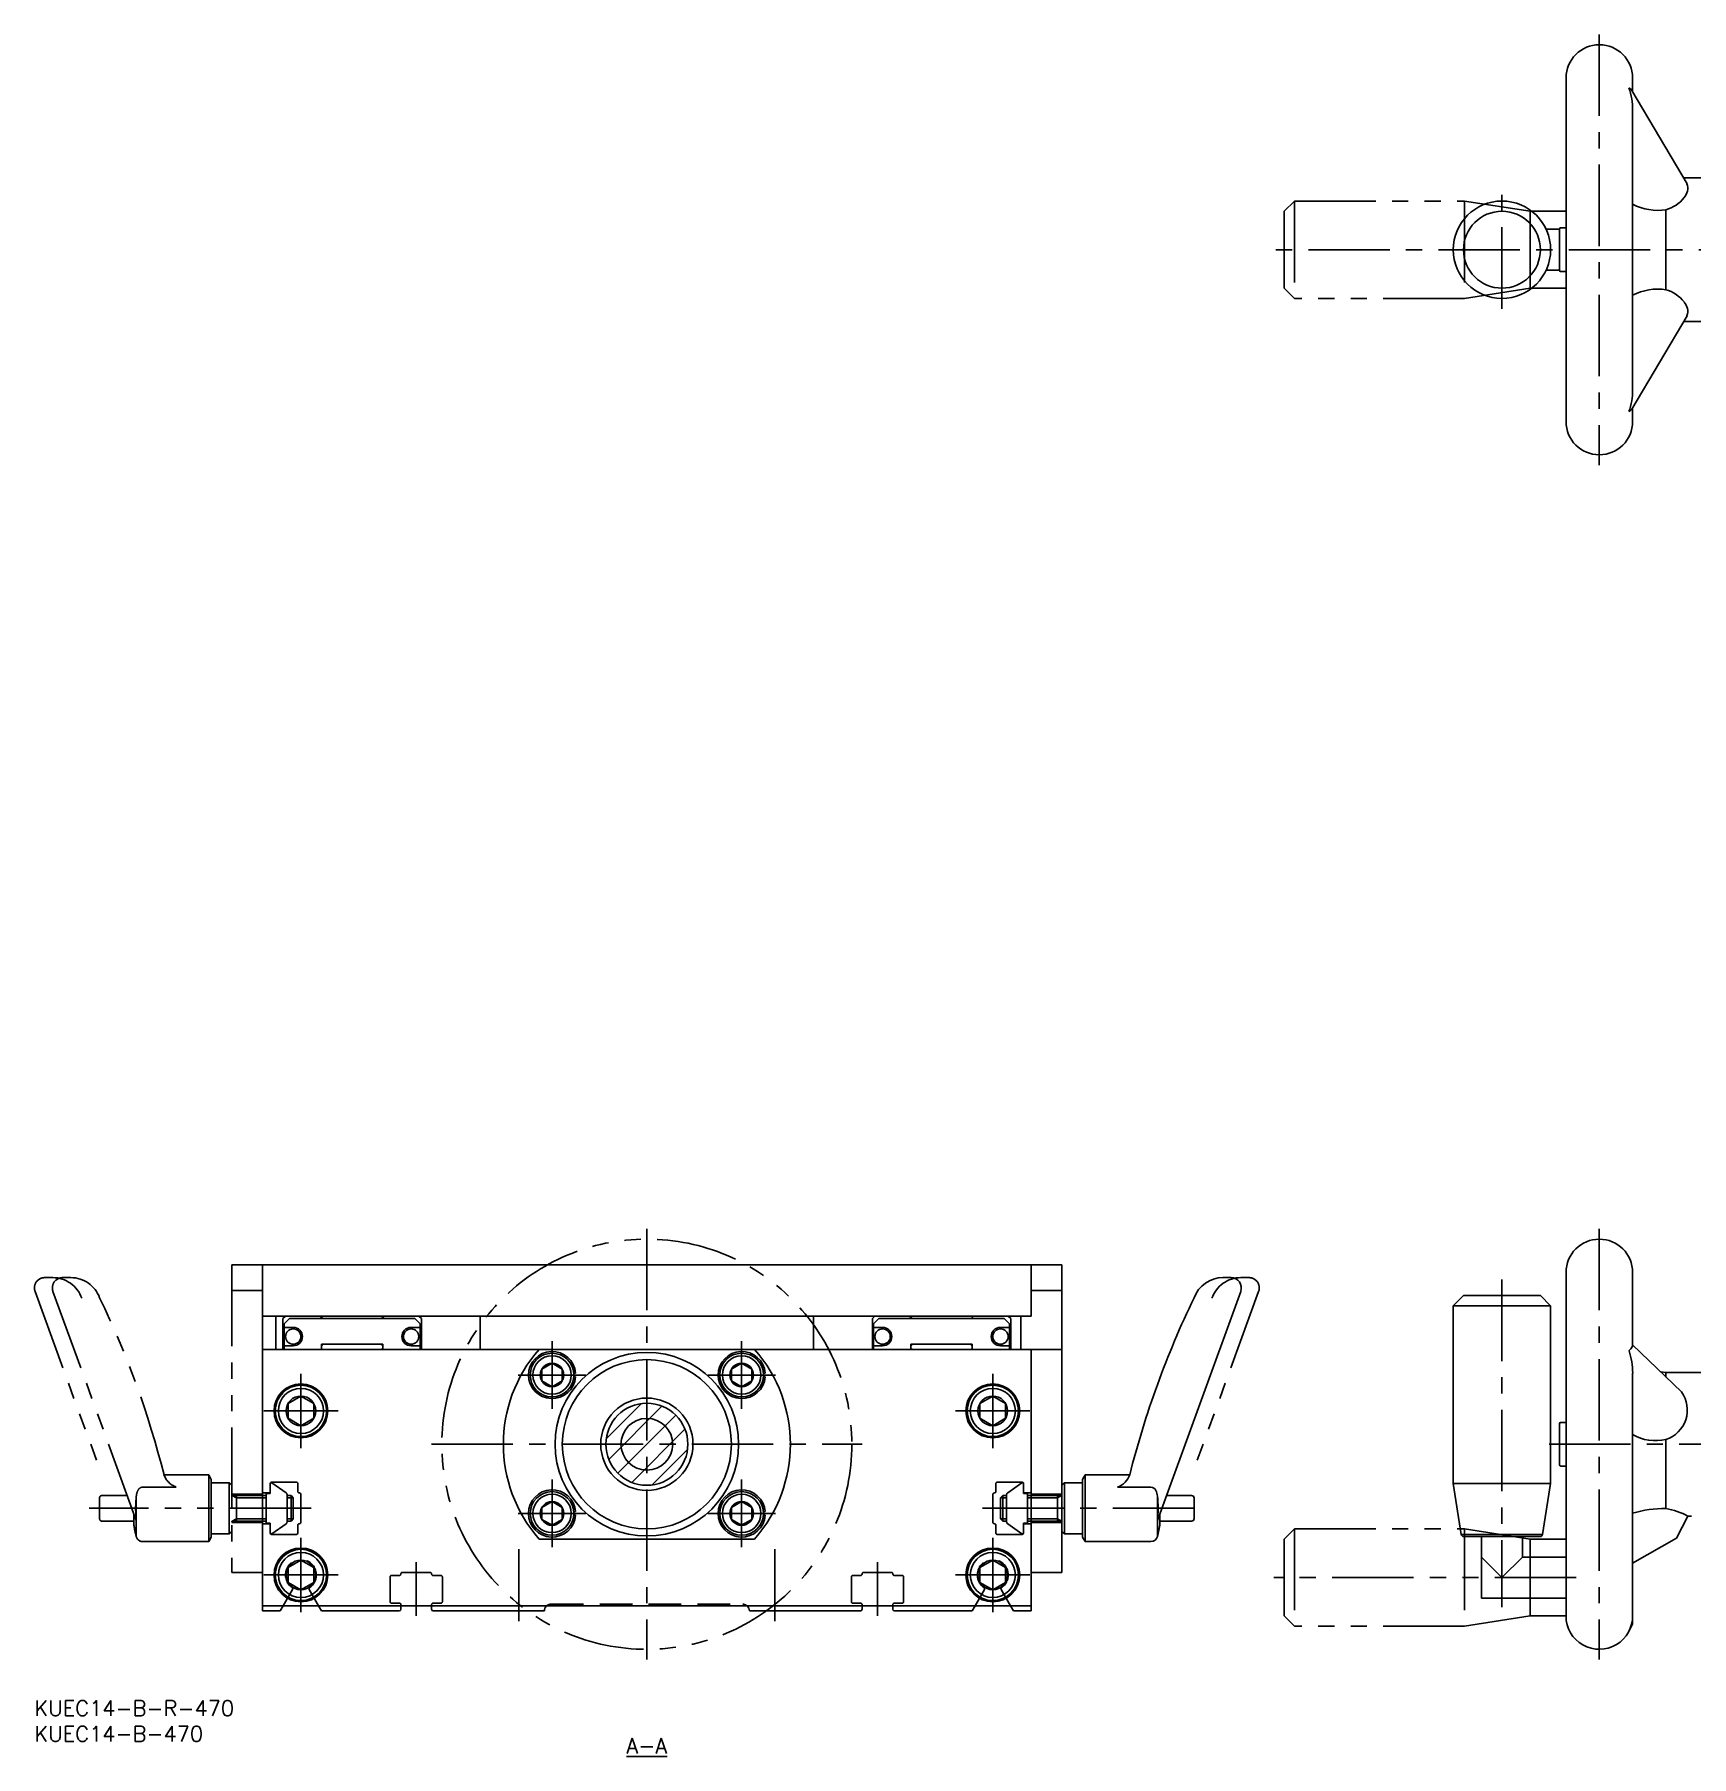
# Model space of a CAD drawing. Extents: x 0 to 849, y -11 to 401.
# Drawn here: x 0 to 323.4, y -10.9 to 325 of the extents above; entities that cross this region are included whole.
import ezdxf

# ---------------------------------------------------------------- set-up
doc = ezdxf.new("R2010")
doc.units = 0
doc.header["$LTSCALE"] = 0.5
for name, pattern in [('CENTER', [50.8, 31.75, -6.35, 6.35, -6.35]), ('DASHED', [19.05, 12.7, -6.35]), ('PHANTOM', [63.5, 31.75, -6.35, 6.35, -6.35, 6.35, -6.35])]:
    doc.linetypes.add(name, pattern=pattern)
for name, color, linetype in [('MSM_CENTER', 1, 'CENTER'), ('MSM_CONTINUOUS', 7, 'CONTINUOUS'), ('MSM_DASHED', 4, 'DASHED'), ('MSM_IMAGINARY', 6, 'PHANTOM'), ('MSM_NARROW', 5, 'CONTINUOUS'), ('MSM_PART_NUMBER', 7, 'CONTINUOUS')]:
    doc.layers.add(name, color=color, linetype=linetype)
doc.styles.get("Standard").update_dxf_attribs({"font": 'txt.shx', "height": 3, "bigfont": 'bigfont.shx'})

# ---------------------------------------------------------------- blocks, each defined once
blk = doc.blocks.new('*U2')
at = {"layer": 'MSM_PART_NUMBER', "color": 7}
blk.add_text('KUEC14-B-R-470', height=3, dxfattribs=at).set_placement((0, -3))
blk = doc.blocks.new('*U3')
at = {"layer": 'MSM_PART_NUMBER', "color": 7}
blk.add_text('KUEC14-B-470', height=3, dxfattribs=at).set_placement((0, -8))

msp = doc.modelspace()

# ---------------------------------------------------------------- linework, layer by layer
at = {"layer": 'MSM_CENTER'}
for p, q in [((305.35, 325), (305.35, 241)), ((286.35, 271.5), (286.35, 294.5)), ((848.65, 283), (241.85, 283)), ((119.5, 92), (119.5, 8)), ((305.35, 92), (305.35, 8)), ((286.35, 82.1), (286.35, 18.24)), ((101, 70.1), (101, 56.9)), ((138, 70.1), (138, 56.9)), ((52, 63.75), (52, 49.25)), ((94.4, 63.5), (107.6, 63.5)), ((131.4, 63.5), (144.6, 63.5)), ((187, 63.75), (187, 49.25)), ((59.25, 56.5), (44.75, 56.5)), ((194.25, 56.5), (179.75, 56.5)), ((77.5, 50), (161.5, 50)), ((295.55, 50), (363.95, 50)), ((101, 43.1), (101, 29.9)), ((138, 43.1), (138, 29.9)), ((185, 37.5), (228.3, 37.5)), ((94.4, 36.5), (107.6, 36.5)), ((131.4, 36.5), (144.6, 36.5)), ((52, 31.75), (52, 17.25)), ((187, 31.75), (187, 17.25)), ((74.5, 16.5), (74.5, 27)), ((94.5, 29.5), (94.5, 15.5)), ((144.5, 29.5), (144.5, 15.5)), ((164.5, 16.5), (164.5, 27)), ((59.25, 24.5), (44.75, 24.5)), ((194.25, 24.5), (179.75, 24.5))]:
    msp.add_line(p, q, dxfattribs=at)
at = {"layer": 'MSM_CONTINUOUS'}
for p, q in [((298.85, 316.5), (298.85, 249.5)), ((311.85, 313.76), (311.85, 316.5)), ((311.67, 314.06), (322.46, 295.86)), ((311.85, 255.65), (311.85, 310.25)), ((321.79, 297), (330.85, 297)), ((318.35, 275.2), (318.35, 290.79)), ((294.97, 287), (297.55, 287)), ((297.55, 279), (297.55, 287)), ((298.85, 287.25), (297.8, 287.25)), ((294.97, 279), (297.55, 279)), ((298.85, 278.75), (297.8, 278.75)), ((322.46, 270.13), (311.68, 251.93)), ((321.79, 269), (330.85, 269)), ((311.85, 249.5), (311.85, 252.22)), ((44.5, 85), (200.5, 85)), ((44.5, 85), (44.5, 75)), ((194.5, 85), (194.5, 75)), ((200.5, 85), (200.5, 25)), ((231.92, 82.5), (233.5, 82.5)), ((298.85, 83.5), (298.85, 16.5)), ((311.85, 69.38), (311.85, 83.5)), ((200.5, 80), (194.5, 80)), ((235.38, 79.82), (219.12, 35.14)), ((276.85, 77), (278.85, 79)), ((278.85, 79), (293.85, 79)), ((295.85, 77), (293.85, 79)), ((44.5, 75), (194.5, 75)), ((47.09, 75), (47.09, 68.5)), ((49, 75), (48.5, 74.5)), ((48.5, 74.5), (48.5, 68.5)), ((49.75, 74.5), (48.75, 73.5)), ((74.25, 74.5), (49.75, 74.5)), ((56.25, 74.5), (55.75, 75)), ((68.25, 75), (67.75, 74.5)), ((75.25, 73.5), (74.25, 74.5)), ((75.5, 74.5), (75, 75)), ((75.5, 68.5), (75.5, 74.5)), ((87, 75), (87, 68.5)), ((152, 68.5), (152, 75)), ((164, 75), (163.5, 74.5)), ((163.5, 74.5), (163.5, 68.5)), ((164.75, 74.5), (163.75, 73.5)), ((189.25, 74.5), (164.75, 74.5)), ((171.25, 74.5), (170.75, 75)), ((183.25, 75), (182.75, 74.5)), ((190.25, 73.5), (189.25, 74.5)), ((190.5, 74.5), (190, 75)), ((190.5, 68.5), (190.5, 74.5)), ((192.5, 75), (192.5, 68.5)), ((276.85, 77), (276.85, 42.33)), ((276.85, 77), (295.85, 77)), ((295.85, 77), (295.85, 42.33)), ((48.75, 73.5), (48.75, 68.5)), ((50.5, 72.8), (48.75, 72.8)), ((73.5, 72.8), (75.25, 72.8)), ((75.25, 68.5), (75.25, 73.5)), ((163.75, 73.5), (163.75, 68.5)), ((165.5, 72.8), (163.75, 72.8)), ((188.5, 72.8), (190.25, 72.8)), ((190.25, 68.5), (190.25, 73.5)), ((44.5, 68.5), (44.5, 17.5)), ((44.5, 68.5), (200.5, 68.5)), ((48.75, 69.2), (50.5, 69.2)), ((68, 69.5), (56, 69.5)), ((56, 69.5), (56, 68.55)), ((56.3, 69.5), (56, 69.2)), ((56, 68.55), (56.36, 68.5)), ((68, 69.2), (67.7, 69.5)), ((68, 68.55), (68, 69.5)), ((75.25, 69.2), (73.5, 69.2)), ((163.75, 69.2), (165.5, 69.2)), ((183, 69.5), (171, 69.5)), ((171.3, 69.5), (171, 69.2)), ((171, 69.5), (171, 68.55)), ((183, 69.2), (182.7, 69.5)), ((183, 68.55), (183, 69.5)), ((190.25, 69.2), (188.5, 69.2)), ((194.5, 17.5), (194.5, 68.5)), ((321.38, 60.19), (311.85, 69.38)), ((101, 65.81), (99, 64.65)), ((99, 64.65), (99, 62.35)), ((103, 64.65), (101, 65.81)), ((103, 62.35), (103, 64.65)), ((105.24, 63.83), (105.59, 63.86)), ((138, 65.81), (136, 64.65)), ((136, 64.65), (136, 62.35)), ((140, 64.65), (138, 65.81)), ((140, 62.35), (140, 64.65)), ((142.24, 63.83), (142.59, 63.86)), ((311.85, 63.89), (311.85, 14.93)), ((318.35, 64), (317.34, 64.09)), ((318.35, 63.11), (318.35, 64)), ((318.35, 64), (330.85, 64)), ((99, 62.35), (101, 61.19)), ((101, 61.19), (103, 62.35)), ((105.24, 63.17), (105.59, 63.14)), ((136, 62.35), (138, 61.19)), ((138, 61.19), (140, 62.35)), ((142.24, 63.17), (142.59, 63.14)), ((52, 59.39), (49.5, 57.94)), ((49.5, 57.94), (49.5, 55.06)), ((54.5, 57.94), (52, 59.39)), ((54.5, 55.06), (54.5, 57.94)), ((187, 59.39), (184.5, 57.94)), ((184.5, 57.94), (184.5, 55.06)), ((189.5, 57.94), (187, 59.39)), ((189.5, 55.06), (189.5, 57.94)), ((49.5, 55.06), (52, 53.61)), ((52, 53.61), (54.5, 55.06)), ((184.5, 55.06), (187, 53.61)), ((187, 53.61), (189.5, 55.06)), ((297.55, 46), (297.55, 54)), ((297.8, 54.25), (298.85, 54.25)), ((318.35, 37.44), (318.35, 50.93)), ((205, 44), (204.5, 43.13)), ((213.69, 44), (205, 44)), ((205, 44), (205, 31)), ((298.85, 45.75), (297.8, 45.75)), ((201, 42.5), (200.5, 42)), ((204.5, 42.5), (201, 42.5)), ((201, 42.5), (201, 32.5)), ((204.5, 43.13), (204.5, 31.87)), ((217.86, 41.65), (211.36, 41.65)), ((276.85, 42.33), (295.85, 42.33)), ((276.85, 42.33), (278.42, 32.42)), ((295.85, 42.33), (294.28, 32.42)), ((101, 38.81), (99, 37.65)), ((99, 37.65), (99, 35.35)), ((103, 37.65), (101, 38.81)), ((103, 35.35), (103, 37.65)), ((138, 38.81), (136, 37.65)), ((136, 37.65), (136, 35.35)), ((140, 37.65), (138, 38.81)), ((140, 35.35), (140, 37.65)), ((219.12, 39.86), (219.12, 31.97)), ((225.8, 40), (220.89, 40)), ((226.3, 39.5), (226.3, 35.5)), ((99, 35.35), (101, 34.19)), ((101, 34.19), (103, 35.35)), ((105.24, 36.83), (105.59, 36.86)), ((105.24, 36.17), (105.59, 36.14)), ((136, 35.35), (138, 34.19)), ((138, 34.19), (140, 35.35)), ((142.24, 36.83), (142.59, 36.86)), ((142.24, 36.17), (142.59, 36.14)), ((219.62, 36.52), (219.62, 34.5)), ((219.62, 35), (225.8, 35)), ((320.43, 31.67), (322.65, 36)), ((323.35, 36), (322.65, 36)), ((98.48, 31.5), (140.52, 31.5)), ((200.5, 33), (201, 32.5)), ((201, 32.5), (204.5, 32.5)), ((204.5, 31.87), (205, 31)), ((205, 31), (217.86, 31)), ((278.42, 32.42), (294.28, 32.42)), ((278.92, 32), (293.79, 32)), ((282.35, 20), (282.35, 32)), ((290.35, 28), (290.35, 32)), ((311.85, 26.83), (320.43, 31.67)), ((52, 27.39), (49.5, 25.94)), ((54.5, 25.94), (52, 27.39)), ((187, 27.39), (184.5, 25.94)), ((189.5, 25.94), (187, 27.39)), ((282.35, 28), (286.35, 24)), ((286.35, 24), (290.35, 28)), ((298.85, 28), (290.35, 28)), ((49.5, 25.94), (49.5, 23.06)), ((54.5, 23.06), (54.5, 25.94)), ((184.5, 25.94), (184.5, 23.06)), ((189.5, 23.06), (189.5, 25.94)), ((200.5, 25), (194.5, 25)), ((49.5, 23.06), (52, 21.61)), ((52, 21.61), (54.5, 23.06)), ((184.5, 23.06), (187, 21.61)), ((187, 21.61), (189.5, 23.06)), ((44.5, 18.5), (194.5, 18.5)), ((44.5, 17.5), (47.96, 17.5)), ((47.96, 17.5), (48.54, 18.5)), ((55.46, 18.5), (56.04, 17.5)), ((56.04, 17.5), (71.2, 17.5)), ((71.5, 17.8), (71.5, 18.5)), ((77.5, 18.5), (77.5, 17.8)), ((77.8, 17.5), (99.5, 17.5)), ((139.5, 17.5), (161.2, 17.5)), ((161.5, 17.8), (161.5, 18.5)), ((167.5, 18.5), (167.5, 17.8)), ((167.8, 17.5), (182.96, 17.5)), ((182.96, 17.5), (183.54, 18.5)), ((190.46, 18.5), (191.04, 17.5)), ((191.04, 17.5), (194.5, 17.5)), ((298.85, 20), (282.35, 20)), ((311.8, 17.54), (311.85, 17.48)), ((311.85, 16.64), (311.8, 17.54)), ((311.14, 13.54), (311.85, 14.93))]:
    msp.add_line(p, q, dxfattribs=at)
for centre, radius in [((286.35, 283), 9.5), ((286.35, 283), 7.5), ((50.5, 71), 1.5), ((73.5, 71), 1.5), ((165.5, 71), 1.5), ((188.5, 71), 1.5), ((101, 63.5), 4.25), ((101, 63.5), 3.75), ((119.5, 50), 17.9), ((138, 63.5), 4.25), ((138, 63.5), 3.75), ((101, 63.5), 2.31), ((119.5, 50), 16.5), ((138, 63.5), 2.31), ((52, 56.5), 5.25), ((52, 56.5), 5), ((52, 56.5), 4.4), ((187, 56.5), 5.25), ((187, 56.5), 5), ((187, 56.5), 4.4), ((52, 56.5), 2.89), ((119.5, 50), 9), ((119.5, 50), 8), ((187, 56.5), 2.89), ((119.5, 50), 5.05), ((101, 36.5), 4.25), ((138, 36.5), 4.25), ((101, 36.5), 3.75), ((101, 36.5), 2.31), ((138, 36.5), 3.75), ((138, 36.5), 2.31), ((52, 24.5), 5.25), ((52, 24.5), 5), ((52, 24.5), 4.4), ((52, 24.5), 2.89), ((187, 24.5), 5.25), ((187, 24.5), 5), ((187, 24.5), 4.4), ((187, 24.5), 2.89)]:
    msp.add_circle(centre, radius, dxfattribs=at)
for centre, radius, start, end in [((305.35, 316.5), 6.5, 0, 180), ((299.03, 310.35), 12.82, 359.5719, 19.2328), ((310.61, 313.47), 1.22, 29.0683, 64.5286), ((319.96, 295), 2.64, 316.6036, 19.0864), ((316.52, 297.29), 6.76, 285.7696, 322.5638), ((316.81, 301.52), 10.85, 242.8197, 278.2299), ((297.8, 287), 0.251, 90.1566, 179.9351), ((297.8, 279), 0.25, 180, 270), ((316.81, 264.47), 10.85, 81.7701, 117.1803), ((316.52, 268.7), 6.76, 37.4362, 74.2304), ((319.96, 270.99), 2.64, 340.9136, 43.3964), ((299.04, 255.64), 12.81, 340.7625, 0.0728), ((305.35, 249.5), 6.5, 180, 0), ((310.61, 252.52), 1.22, 295.4714, 330.9317), ((305.35, 83.5), 6.5, 0, 180), ((231.92, 76.5), 6, 90, 160), ((233.5, 80.5), 2, 340, 90), ((388.26, 0.05), 180, 154.1431, 165.8569), ((50.5, 71), 1.8, 270, 90), ((73.5, 71), 1.8, 90, 270), ((165.5, 71), 1.8, 270, 90), ((188.5, 71), 1.8, 90, 270), ((68, 67.25), 1.3, 90, 105.9424), ((119.5, 50), 28, 138.6456, 221.3544), ((101, 63.5), 4.6, 4.5, 355.5), ((138, 63.5), 4.6, 4.5, 355.5), ((119.5, 50), 28, 318.6456, 41.3544), ((171, 67.25), 1.3, 74.0576, 90), ((183, 67.25), 1.3, 90, 105.9424), ((308.65, 70.83), 3.6, 313.7895, 329.2334), ((298.38, 63.91), 13.48, 359.9182, 18.7196), ((311.04, 69.4), 0.816, 329.6799, 358.5219), ((316.49, 56.66), 6.03, 287.9436, 35.8477), ((297.8, 54), 0.25, 90, 180), ((316.31, 59.44), 8.75, 239.3292, 283.4595), ((209.96, 45.4), 4, 290.5, 340), ((297.8, 46), 0.25, 180, 270), ((101, 36.5), 4.6, 4.5, 355.5), ((138, 36.5), 4.6, 4.5, 355.5), ((217.73, 40.45), 1.21, 25.2424, 83.483), ((215.89, 39.58), 3.24, 4.951, 25.4482), ((197.86, 37.5), 21.39, 353.6799, 6.3209), ((225.8, 39.5), 0.5, 0, 90), ((317.82, 17.4), 20.04, 88.4678, 107.3123), ((316.23, 23.96), 13.64, 61.953, 81.0723), ((197.86, 37.5), 21.97, 345.4299, 352.152), ((225.8, 35.5), 0.5, 270, 360), ((217.86, 32.3), 1.3, 270, 345.4299), ((278.92, 32.5), 0.5, 189, 270), ((293.79, 32.5), 0.5, 270, 351), ((71.2, 17.8), 0.3, 270, 0), ((77.8, 17.8), 0.3, 180, 270), ((100.8, 17.5), 1.3, 129.7151, 180), ((138.2, 17.5), 1.3, 0, 50.2849), ((161.2, 17.8), 0.3, 270, 0), ((167.8, 17.8), 0.3, 180, 270), ((305.35, 16.5), 6.5, 180.0069, 1.2501)]:
    msp.add_arc(centre, radius, start, end, dxfattribs=at)
at = {"layer": 'MSM_DASHED'}
for p, q in [((45.7, 40.5), (44.8, 40.5)), ((46, 40.8), (46, 42.3)), ((51.1, 42.6), (46.3, 42.6)), ((51.4, 40.8), (51.4, 42.3)), ((187.6, 40.8), (187.6, 42.3)), ((187.9, 42.6), (192.7, 42.6)), ((192.69, 42.46), (189.91, 40.52)), ((193, 40.4), (193, 42.3)), ((193.6, 40.4), (193, 40.4)), ((193.3, 40.5), (194.2, 40.5)), ((52, 34.8), (52, 40.2)), ((187, 34.8), (187, 40.2)), ((188.5, 39.57), (188.93, 40)), ((188.5, 39.57), (189.7, 39.57)), ((188.5, 35.43), (188.5, 39.57)), ((188.93, 35), (188.93, 40)), ((188.93, 40), (189.7, 40)), ((189.7, 40.11), (189.7, 34.89)), ((193.8, 34.8), (193.8, 40.2)), ((193.8, 40), (200.3, 40)), ((193.8, 39.57), (199.6, 39.57)), ((194.5, 40.25), (200.5, 40.25)), ((200.4, 40.03), (199.6, 39.57)), ((199.6, 40), (199.6, 35)), ((44.8, 34.5), (45.7, 34.5)), ((46, 32.7), (46, 34.2)), ((51.4, 32.7), (51.4, 34.2)), ((187.6, 32.7), (187.6, 34.2)), ((188.5, 35.43), (189.7, 35.43)), ((188.93, 35), (188.5, 35.43)), ((188.93, 35), (189.7, 35)), ((189.91, 34.48), (192.69, 32.54)), ((193, 32.7), (193, 34.6)), ((193, 34.6), (193.6, 34.6)), ((194.2, 34.5), (193.3, 34.5)), ((193.8, 35.43), (199.6, 35.43)), ((193.8, 35), (200.3, 35)), ((194.5, 34.75), (200.5, 34.75)), ((200.4, 34.97), (199.6, 35.43)), ((46.3, 32.4), (51.1, 32.4)), ((192.7, 32.4), (187.9, 32.4)), ((69.4, 19.3), (69.4, 24.1)), ((69.7, 24.4), (71.2, 24.4)), ((71.8, 25), (77.2, 25)), ((77.8, 24.4), (79.3, 24.4)), ((79.6, 24.1), (79.6, 19.3)), ((159.4, 19.3), (159.4, 24.1)), ((159.7, 24.4), (161.2, 24.4)), ((161.8, 25), (167.2, 25)), ((167.8, 24.4), (169.3, 24.4)), ((169.6, 24.1), (169.6, 19.3)), ((48.54, 18.5), (50.36, 21.65)), ((53.64, 21.65), (55.46, 18.5)), ((183.54, 18.5), (185.36, 21.65)), ((188.64, 21.65), (190.46, 18.5)), ((71.2, 19), (69.7, 19)), ((71.5, 18.5), (71.5, 18.7)), ((77.5, 18.7), (77.5, 18.5)), ((79.3, 19), (77.8, 19)), ((100.8, 18.8), (138.2, 18.8)), ((161.2, 19), (159.7, 19)), ((161.5, 18.5), (161.5, 18.7)), ((167.5, 18.7), (167.5, 18.5)), ((169.3, 19), (167.8, 19))]:
    msp.add_line(p, q, dxfattribs=at)
for centre, radius, start, end in [((44.8, 40.8), 0.3, 180, 270), ((45.7, 40.8), 0.3, 270, 0), ((46.3, 42.3), 0.3, 90, 180), ((51.1, 42.3), 0.3, 0, 90), ((51.7, 40.8), 0.3, 180, 270), ((51.7, 40.2), 0.3, 0, 90), ((187.3, 40.2), 0.3, 90, 180), ((187.3, 40.8), 0.3, 270, 0), ((187.9, 42.3), 0.3, 90, 180), ((190.2, 40.11), 0.5, 125, 180), ((192.8, 42.3), 0.2, 0, 125), ((192.7, 42.3), 0.3, 0, 90), ((193.3, 40.8), 0.3, 180, 270), ((193.6, 40.2), 0.2, 0, 90), ((194.2, 40.8), 0.3, 270, 0), ((200.3, 40.2), 0.2, 270, 0), ((44.8, 34.2), 0.3, 90, 180), ((45.7, 34.2), 0.3, 0, 90), ((51.7, 34.2), 0.3, 90, 180), ((51.7, 34.8), 0.3, 270, 0), ((187.3, 34.8), 0.3, 180, 270), ((187.3, 34.2), 0.3, 0, 90), ((190.2, 34.89), 0.5, 180, 235), ((193.3, 34.2), 0.3, 90, 180), ((193.6, 34.8), 0.2, 270, 0), ((194.2, 34.2), 0.3, 0, 90), ((200.3, 34.8), 0.2, 0, 90), ((46.3, 32.7), 0.3, 180, 270), ((51.1, 32.7), 0.3, 270, 0), ((187.9, 32.7), 0.3, 180, 270), ((192.8, 32.7), 0.2, 235, 0), ((192.7, 32.7), 0.3, 270, 0), ((52, 24.5), 3, 305.2159, 234.7841), ((187, 24.5), 3, 305.2159, 234.7841), ((69.7, 24.1), 0.3, 90, 180), ((71.2, 24.7), 0.3, 270, 0), ((71.8, 24.7), 0.3, 90, 180), ((77.2, 24.7), 0.3, 0, 90), ((77.8, 24.7), 0.3, 180, 270), ((79.3, 24.1), 0.3, 0, 90), ((159.7, 24.1), 0.3, 90, 180), ((161.2, 24.7), 0.3, 270, 0), ((161.8, 24.7), 0.3, 90, 180), ((167.2, 24.7), 0.3, 0, 90), ((167.8, 24.7), 0.3, 180, 270), ((169.3, 24.1), 0.3, 0, 90), ((50.1, 21.8), 0.3, 330, 54.7841), ((53.9, 21.8), 0.3, 125.2159, 210), ((185.1, 21.8), 0.3, 330, 54.7841), ((188.9, 21.8), 0.3, 125.2159, 210), ((69.7, 19.3), 0.3, 180, 270), ((71.2, 18.7), 0.3, 0, 90), ((77.8, 18.7), 0.3, 90, 180), ((79.3, 19.3), 0.3, 270, 0), ((100.8, 17.5), 1.3, 90, 129.7151), ((138.2, 17.5), 1.3, 50.2849, 90), ((159.7, 19.3), 0.3, 180, 270), ((161.2, 18.7), 0.3, 0, 90), ((167.8, 18.7), 0.3, 90, 180), ((169.3, 19.3), 0.3, 270, 0)]:
    msp.add_arc(centre, radius, start, end, dxfattribs=at)
at = {"layer": 'MSM_IMAGINARY'}
for p, q in [((245.85, 292.5), (243.85, 290.5)), ((245.85, 292.5), (279.06, 292.5)), ((245.85, 292.5), (245.85, 273.5)), ((279.06, 292.5), (291.85, 290.5)), ((279.06, 292.5), (279.06, 273.5)), ((243.85, 290.5), (243.85, 275.5)), ((291.85, 290.5), (291.85, 275.5)), ((291.85, 290.5), (298.85, 290.5)), ((243.85, 275.5), (245.85, 273.5)), ((291.85, 275.5), (279.06, 273.5)), ((291.85, 275.5), (298.85, 275.5)), ((279.06, 273.5), (245.85, 273.5)), ((44.5, 85), (38.5, 85)), ((38.5, 85), (38.5, 25)), ((3.58, 82.5), (2, 82.5)), ((7.08, 82.5), (5.5, 82.5)), ((235.42, 82.5), (237, 82.5)), ((0.12, 79.82), (12.1, 46.89)), ((3.62, 79.82), (19.88, 35.14)), ((38.5, 80), (44.5, 80)), ((238.88, 79.82), (226.9, 46.89)), ((44.5, 75), (44.5, 68.5)), ((25.31, 44), (34, 44)), ((34, 44), (34.5, 43.13)), ((34, 44), (34, 31)), ((21.14, 41.65), (27.64, 41.65)), ((34.5, 43.13), (34.5, 31.87)), ((34.5, 42.5), (38, 42.5)), ((38, 42.5), (38.5, 42)), ((38, 42.5), (38, 32.5)), ((45.4, 40.4), (46, 40.4)), ((46, 40.4), (46, 40.8)), ((46.31, 42.46), (49.09, 40.52)), ((54, 37.5), (10.7, 37.5)), ((12.7, 39.5), (12.7, 35.5)), ((13.2, 40), (18.11, 40)), ((19.88, 39.86), (19.88, 31.97)), ((44.5, 40.25), (38.5, 40.25)), ((38.6, 40.03), (39.4, 39.57)), ((45.2, 40), (38.7, 40)), ((39.4, 40), (39.4, 35)), ((45.2, 39.57), (39.4, 39.57)), ((45.2, 34.8), (45.2, 40.2)), ((49.3, 40.11), (49.3, 34.89)), ((50.07, 40), (49.3, 40)), ((50.5, 39.57), (49.3, 39.57)), ((50.07, 35), (50.07, 40)), ((50.5, 39.57), (50.07, 40)), ((50.5, 35.43), (50.5, 39.57)), ((19.38, 35), (13.2, 35)), ((19.38, 36.52), (19.38, 34.5)), ((44.5, 34.75), (38.5, 34.75)), ((38.6, 34.97), (39.4, 35.43)), ((45.2, 35), (38.7, 35)), ((45.2, 35.43), (39.4, 35.43)), ((46, 34.6), (45.4, 34.6)), ((46, 34.2), (46, 34.6)), ((49.09, 34.48), (46.31, 32.54)), ((50.5, 35.43), (49.3, 35.43)), ((50.07, 35), (49.3, 35)), ((50.07, 35), (50.5, 35.43)), ((34, 31), (21.14, 31)), ((34.5, 31.87), (34, 31)), ((38, 32.5), (34.5, 32.5)), ((38.5, 33), (38, 32.5)), ((245.85, 33.5), (243.85, 31.5)), ((243.85, 31.5), (243.85, 16.5)), ((245.85, 33.5), (245.85, 14.5)), ((245.85, 33.5), (279.06, 33.5)), ((279.06, 33.5), (279.06, 14.5)), ((279.06, 33.5), (291.85, 31.5)), ((291.85, 31.5), (291.85, 16.5)), ((291.85, 31.5), (298.85, 31.5)), ((38.5, 25), (44.5, 25)), ((300.85, 24), (241.85, 24)), ((243.85, 16.5), (245.85, 14.5)), ((279.06, 14.5), (245.85, 14.5)), ((291.85, 16.5), (279.06, 14.5)), ((291.85, 16.5), (298.85, 16.5))]:
    msp.add_line(p, q, dxfattribs=at)
msp.add_circle((119.5, 50), 40, dxfattribs=at)
for centre, radius, start, end in [((2, 80.5), 2, 90, 200), ((5.5, 80.5), 2, 90, 200), ((3.58, 76.5), 6, 19.086, 90), ((7.08, 76.5), 6, 20, 90), ((235.42, 76.5), 6, 90, 160.914), ((237, 80.5), 2, 340, 90), ((-149.26, 0.05), 180, 14.1431, 25.8569), ((29.04, 45.4), 4, 200, 249.5), ((23.11, 39.58), 3.24, 154.5518, 175.049), ((21.27, 40.45), 1.21, 96.517, 154.7576), ((45.4, 40.2), 0.2, 90, 180), ((46.2, 42.3), 0.2, 55, 180), ((48.8, 40.11), 0.5, 0, 55), ((13.2, 39.5), 0.5, 90, 180), ((41.14, 37.5), 21.39, 173.6791, 186.3201), ((38.7, 40.2), 0.2, 180, 270), ((13.2, 35.5), 0.5, 180, 270), ((41.14, 37.5), 21.97, 187.848, 194.5701), ((38.7, 34.8), 0.2, 90, 180), ((45.4, 34.8), 0.2, 180, 270), ((48.8, 34.89), 0.5, 305, 0), ((21.14, 32.3), 1.3, 194.5701, 270), ((46.2, 32.7), 0.2, 180, 305)]:
    msp.add_arc(centre, radius, start, end, dxfattribs=at)
at = {"layer": 'MSM_NARROW'}
for p, q in [((111.57, 51.05), (118.45, 57.93)), ((112.06, 47.05), (122.45, 57.44)), ((113.84, 44.34), (125.16, 55.66)), ((116.55, 42.56), (126.94, 52.95)), ((120.55, 42.07), (127.43, 48.95))]:
    msp.add_line(p, q, dxfattribs=at)

# ---------------------------------------------------------------- block references
at = {"layer": 'MSM_CONTINUOUS'}
for name in ['*U2', '*U3']:
    msp.add_blockref(name, (0, 0), dxfattribs=at)

# ---------------------------------------------------------------- texts
at = {"layer": 'MSM_PART_NUMBER'}
msp.add_text('%%UA-A', height=3, dxfattribs=at).set_placement((115.5, -10.32))

doc.saveas('drawing.dxf')
